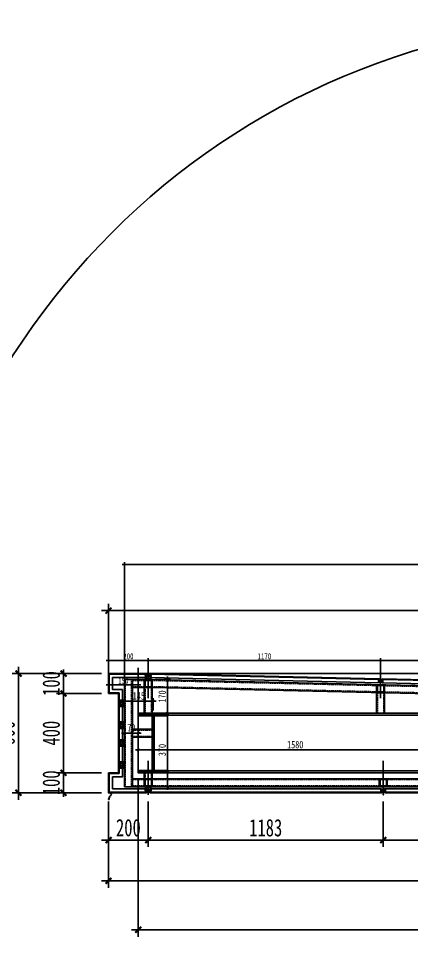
# Model space of a CAD drawing. Header units: millimetres. Extents: x 1519249 to 1604651, y -416196 to -347833.
# Drawn here: x 1573406 to 1575384, y -358724 to -354026 of the extents above; entities that cross this region are included whole.
import ezdxf

# ---------------------------------------------------------------- set-up
doc = ezdxf.new("R2010")
doc.units = ezdxf.units.MM
doc.header["$LTSCALE"] = 1000
doc.header["$MEASUREMENT"] = 0
for name, pattern in [('$0$DASH', [0.35, 0.25, -0.1]), ('CENTER', [2, 1.25, -0.25, 0.25, -0.25]), ('CENTERX2', [4, 2.5, -0.5, 0.5, -0.5]), ('DOTE', [2.42, 2, -0.2, 0.02, -0.2]), ('HIDDEN2', [0.1875, 0.125, -0.0625])]:
    doc.linetypes.add(name, pattern=pattern)
doc.layers.get('Defpoints').update_dxf_attribs({"color": 190})
for name, color, linetype in [('0-hatch', 8, 'Continuous'), ('0-铝合金投影', 112, 'Continuous'), ('4', 3, 'Continuous'), ('DIM_IDEN', 3, 'Continuous'), ('F-CASTFIX', 1, 'Continuous'), ('PJ', 4, 'Continuous'), ('S-STEEL', 111, 'Continuous'), ('XC', 3, 'Continuous'), ('zx', 1, 'DOTE'), ('穿孔铝板', 161, 'Continuous')]:
    doc.layers.add(name, color=color, linetype=linetype)
doc.styles.add('黑体', font='simhei.ttf', dxfattribs={"width": 0.7})
doc.dimstyles.new('副本 (3) BZ-35', dxfattribs={"dimscale": 35, "dimtxt": 2.5, "dimasz": 0.6, "dimexe": 1, "dimexo": 1, "dimgap": 0.5, "dimtad": 1, "dimdec": 0, "dimdsep": 46, "dimtxsty": '黑体', "dimblk": 'ARCHTICK', "dimcen": 3, "dimdle": 1, "dimclrd": 1, "dimclre": 1, "dimclrt": 2, "dimadec": 1, "dimazin": 0, "dimtfac": 1, "dimtdec": 0, "dimtix": 1, "dimtmove": 2, "dimatfit": 3, "dimldrblk": 'DOTSMALL', "dimfxl": 0, "dimtolj": 1, "dimtzin": 0, "dimarcsym": 0})
doc.dimstyles.new('副本 BZ-10', dxfattribs={"dimscale": 15, "dimtxt": 2.5, "dimasz": 0.6, "dimexe": 1, "dimexo": 1, "dimgap": 0.5, "dimtad": 1, "dimdec": 0, "dimdsep": 46, "dimtxsty": '黑体', "dimblk": 'ARCHTICK', "dimcen": 3, "dimdle": 1, "dimclrd": 1, "dimclre": 1, "dimclrt": 2, "dimadec": 1, "dimazin": 0, "dimtfac": 1, "dimtdec": 0, "dimtix": 1, "dimtmove": 2, "dimatfit": 3, "dimldrblk": 'DOTSMALL', "dimfxl": 0, "dimtolj": 1, "dimtzin": 0, "dimarcsym": 0})
doc.dimstyles.new('副本 BZ-6', dxfattribs={"dimscale": 12, "dimtxt": 2.5, "dimasz": 0.5, "dimexe": 1, "dimexo": 1, "dimgap": 0.5, "dimtad": 1, "dimdec": 0, "dimdsep": 46, "dimtxsty": '黑体', "dimblk": 'ARCHTICK', "dimcen": 3, "dimdle": 1, "dimclrd": 1, "dimclre": 1, "dimclrt": 2, "dimadec": 1, "dimazin": 0, "dimtfac": 1, "dimtdec": 0, "dimtix": 1, "dimtmove": 2, "dimatfit": 3, "dimldrblk": 'DOTSMALL', "dimfxl": 0, "dimtolj": 1, "dimtzin": 0, "dimarcsym": 0})

# ---------------------------------------------------------------- blocks, each defined once
blk = doc.blocks.new('_ArchTick')
at = {"color": 0, "linetype": 'ByBlock', "const_width": 0.5}
blk.add_lwpolyline([(-0.71, -0.71), (0.71, 0.71)], dxfattribs=at)
blk = doc.blocks.new('*D140')
at = {"color": 1, "lineweight": -2, "transparency": 16777216}
for p, q in [((1573993.9, -357709.4), (1575603.9, -357709.4)), ((1574008.9, -357810), (1574008.9, -357694.4)), ((1575588.9, -357810), (1575588.9, -357694.4))]:
    blk.add_line(p, q, dxfattribs=at)
at = {"layer": 'Defpoints', "color": 0, "transparency": 16777216}
for p in [(1575588.9, -357709.4), (1574008.9, -357825), (1575588.9, -357825)]:
    blk.add_point(p, dxfattribs=at)
at = {"color": 1, "lineweight": -2, "transparency": 16777216, "xscale": 9, "yscale": 9, "zscale": 9, "rotation": 180}
blk.add_blockref('_ArchTick', (1574008.9, -357709.4), dxfattribs=at)
at = {"color": 1, "lineweight": -2, "transparency": 16777216, "xscale": 9, "yscale": 9, "zscale": 9}
blk.add_blockref('_ArchTick', (1575588.9, -357709.4), dxfattribs=at)
at = {"color": 2, "transparency": 16777216, "insert": (1574798.9, -357683), "char_height": 37.5, "attachment_point": 5, "style": '黑体'}
blk.add_mtext('\\A1;1580', dxfattribs=at)
blk = doc.blocks.new('_DotSmall')
at = {"color": 0, "linetype": 'ByBlock', "const_width": 0.5}
blk.add_lwpolyline([(-0.0625, 0, 1), (0.0625, 0, 1)], format="xyb", close=True, dxfattribs=at)
blk = doc.blocks.new('*D144')
at = {"color": 1, "lineweight": -2, "transparency": 16777216}
for p, q in [((1573858.9, -357341.5), (1573858.9, -356972.8)), ((1577988.9, -357341.5), (1577988.9, -356972.8)), ((1578023.9, -357007.8), (1573823.9, -357007.8))]:
    blk.add_line(p, q, dxfattribs=at)
at = {"layer": 'Defpoints', "color": 0, "transparency": 16777216}
for p in [(1573858.9, -357007.8), (1573858.9, -357376.5), (1577988.9, -357376.5)]:
    blk.add_point(p, dxfattribs=at)
at = {"color": 1, "lineweight": -2, "transparency": 16777216, "xscale": 21, "yscale": 21, "zscale": 21, "rotation": 180}
blk.add_blockref('_ArchTick', (1573858.9, -357007.8), dxfattribs=at)
at = {"color": 1, "lineweight": -2, "transparency": 16777216, "xscale": 21, "yscale": 21, "zscale": 21}
blk.add_blockref('_ArchTick', (1577988.9, -357007.8), dxfattribs=at)
at = {"color": 2, "transparency": 16777216, "insert": (1575923.9, -356946.1), "char_height": 87.5, "attachment_point": 5, "style": '黑体'}
blk.add_mtext('\\A1;4130', dxfattribs=at)
blk = doc.blocks.new('grgrgrthgthtj')
h = blk.add_hatch()
h.set_pattern_fill('ANSI31', color=2, scale=15)
h.paths.add_polyline_path([(1481953.8, -312443.6), (1481985.8, -312443.6), (1481985.8, -312411.6), (1481953.8, -312411.6)], flags=16)
h.paths.add_polyline_path([(1481949.8, -312447.6), (1481989.8, -312447.6), (1481989.8, -312407.6), (1481949.8, -312407.6)])
at = {"color": 2}
for points in [[(1481949.8, -312447.6), (1481989.8, -312447.6), (1481989.8, -312407.6), (1481949.8, -312407.6)], [(1481953.8, -312443.6), (1481985.8, -312443.6), (1481985.8, -312411.6), (1481953.8, -312411.6)]]:
    blk.add_lwpolyline(points, close=True, dxfattribs=at)
blk = doc.blocks.new('*D145')
at = {"color": 1, "lineweight": -2, "transparency": 16777216}
for p, q in [((1573823.9, -357825), (1573597.2, -357825)), ((1573632.2, -357825), (1573632.2, -357804)), ((1573632.2, -357925), (1573632.2, -357825)), ((1573823.9, -357925), (1573597.2, -357925)), ((1573632.2, -357925), (1573632.2, -357946))]:
    blk.add_line(p, q, dxfattribs=at)
at = {"layer": 'Defpoints', "color": 0, "transparency": 16777216}
for p in [(1573632.2, -357825), (1573858.9, -357825), (1573858.9, -357925)]:
    blk.add_point(p, dxfattribs=at)
at = {"color": 1, "lineweight": -2, "transparency": 16777216, "xscale": 21, "yscale": 21, "zscale": 21}
for p, rotation in [((1573632.2, -357825), 270), ((1573632.2, -357925), 90)]:
    blk.add_blockref('_ArchTick', p, dxfattribs=dict(at, rotation=rotation))
at = {"color": 2, "transparency": 16777216, "insert": (1573570.5, -357875), "char_height": 87.5, "attachment_point": 5, "rotation": 90, "style": '黑体'}
blk.add_mtext('\\A1;100', dxfattribs=at)
blk = doc.blocks.new('*D146')
at = {"color": 1, "lineweight": -2, "transparency": 16777216}
for p, q in [((1573632.2, -357860), (1573632.2, -357390)), ((1573823.9, -357425), (1573597.2, -357425)), ((1573823.9, -357825), (1573597.2, -357825))]:
    blk.add_line(p, q, dxfattribs=at)
at = {"layer": 'Defpoints', "color": 0, "transparency": 16777216}
for p in [(1573632.2, -357425), (1573858.9, -357425), (1573858.9, -357825)]:
    blk.add_point(p, dxfattribs=at)
at = {"color": 1, "lineweight": -2, "transparency": 16777216, "xscale": 21, "yscale": 21, "zscale": 21}
for p, rotation in [((1573632.2, -357425), 90), ((1573632.2, -357825), 270)]:
    blk.add_blockref('_ArchTick', p, dxfattribs=dict(at, rotation=rotation))
at = {"color": 2, "transparency": 16777216, "insert": (1573570.5, -357625), "char_height": 87.5, "attachment_point": 5, "rotation": 90, "style": '黑体'}
blk.add_mtext('\\A1;400', dxfattribs=at)
blk = doc.blocks.new('*D147')
at = {"color": 1, "lineweight": -2, "transparency": 16777216}
for p, q in [((1573632.2, -357325), (1573632.2, -357304)), ((1573823.9, -357325), (1573597.2, -357325)), ((1573632.2, -357425), (1573632.2, -357325)), ((1573823.9, -357425), (1573597.2, -357425)), ((1573632.2, -357425), (1573632.2, -357446))]:
    blk.add_line(p, q, dxfattribs=at)
at = {"layer": 'Defpoints', "color": 0, "transparency": 16777216}
for p in [(1573632.2, -357325), (1573858.9, -357325), (1573858.9, -357425)]:
    blk.add_point(p, dxfattribs=at)
at = {"color": 1, "lineweight": -2, "transparency": 16777216, "xscale": 21, "yscale": 21, "zscale": 21}
for p, rotation in [((1573632.2, -357325), 270), ((1573632.2, -357425), 90)]:
    blk.add_blockref('_ArchTick', p, dxfattribs=dict(at, rotation=rotation))
at = {"color": 2, "transparency": 16777216, "insert": (1573570.5, -357375), "char_height": 87.5, "attachment_point": 5, "rotation": 90, "style": '黑体'}
blk.add_mtext('\\A1;100', dxfattribs=at)
blk = doc.blocks.new('*D148')
at = {"color": 1, "lineweight": -2, "transparency": 16777216}
for p, q in [((1573846.9, -357259), (1574071, -357259)), ((1573858.9, -357313), (1573858.9, -357247)), ((1574059, -357313), (1574059, -357247))]:
    blk.add_line(p, q, dxfattribs=at)
at = {"layer": 'Defpoints', "color": 0, "transparency": 16777216}
for p in [(1574059, -357259), (1573858.9, -357325), (1574059, -357325)]:
    blk.add_point(p, dxfattribs=at)
at = {"color": 1, "lineweight": -2, "transparency": 16777216, "xscale": 6, "yscale": 6, "zscale": 6, "rotation": 180}
blk.add_blockref('_ArchTick', (1573858.9, -357259), dxfattribs=at)
at = {"color": 1, "lineweight": -2, "transparency": 16777216, "xscale": 6, "yscale": 6, "zscale": 6}
blk.add_blockref('_ArchTick', (1574059, -357259), dxfattribs=at)
at = {"color": 2, "transparency": 16777216, "insert": (1573958.9, -357237.8), "char_height": 30, "attachment_point": 5, "style": '黑体'}
blk.add_mtext('\\A1;200', dxfattribs=at)
blk = doc.blocks.new('*D151')
at = {"color": 1, "lineweight": -2, "transparency": 16777216}
for p, q in [((1573405.5, -357960), (1573405.5, -357290)), ((1573823.9, -357325), (1573370.5, -357325)), ((1573823.9, -357925), (1573370.5, -357925))]:
    blk.add_line(p, q, dxfattribs=at)
at = {"layer": 'Defpoints', "color": 0, "transparency": 16777216}
for p in [(1573405.5, -357325), (1573858.9, -357325), (1573858.9, -357925)]:
    blk.add_point(p, dxfattribs=at)
at = {"color": 1, "lineweight": -2, "transparency": 16777216, "xscale": 21, "yscale": 21, "zscale": 21}
for p, rotation in [((1573405.5, -357325), 90), ((1573405.5, -357925), 270)]:
    blk.add_blockref('_ArchTick', p, dxfattribs=dict(at, rotation=rotation))
at = {"color": 2, "transparency": 16777216, "insert": (1573343.7, -357625), "char_height": 87.5, "attachment_point": 5, "rotation": 90, "style": '黑体'}
blk.add_mtext('\\A1;600', dxfattribs=at)
blk = doc.blocks.new('*D152')
at = {"color": 1, "lineweight": -2, "transparency": 16777216}
for p, q in [((1573858.9, -357969.9), (1573858.9, -358198.2)), ((1574058.9, -357969.9), (1574058.9, -358198.2)), ((1574093.9, -358163.2), (1573823.9, -358163.2))]:
    blk.add_line(p, q, dxfattribs=at)
at = {"layer": 'Defpoints', "color": 0, "transparency": 16777216}
for p in [(1573858.9, -357934.9), (1574058.9, -357934.9), (1573858.9, -358163.2)]:
    blk.add_point(p, dxfattribs=at)
at = {"color": 1, "lineweight": -2, "transparency": 16777216, "xscale": 21, "yscale": 21, "zscale": 21, "rotation": 180}
blk.add_blockref('_ArchTick', (1573858.9, -358163.2), dxfattribs=at)
at = {"color": 1, "lineweight": -2, "transparency": 16777216, "xscale": 21, "yscale": 21, "zscale": 21}
blk.add_blockref('_ArchTick', (1574058.9, -358163.2), dxfattribs=at)
at = {"color": 2, "transparency": 16777216, "insert": (1573958.9, -358101.4), "char_height": 87.5, "attachment_point": 5, "style": '黑体'}
blk.add_mtext('\\A1;200', dxfattribs=at)
blk = doc.blocks.new('*D153')
at = {"color": 1, "lineweight": -2, "transparency": 16777216}
for p, q in [((1573858.9, -357969.9), (1573858.9, -358403.6)), ((1578798.9, -357969.9), (1578798.9, -358403.6)), ((1573823.9, -358368.6), (1578833.9, -358368.6))]:
    blk.add_line(p, q, dxfattribs=at)
at = {"layer": 'Defpoints', "color": 0, "transparency": 16777216}
for p in [(1573858.9, -357934.9), (1578798.9, -357934.9), (1578798.9, -358368.6)]:
    blk.add_point(p, dxfattribs=at)
at = {"color": 1, "lineweight": -2, "transparency": 16777216, "xscale": 21, "yscale": 21, "zscale": 21, "rotation": 180}
blk.add_blockref('_ArchTick', (1573858.9, -358368.6), dxfattribs=at)
at = {"color": 1, "lineweight": -2, "transparency": 16777216, "xscale": 21, "yscale": 21, "zscale": 21}
blk.add_blockref('_ArchTick', (1578798.9, -358368.6), dxfattribs=at)
at = {"color": 2, "transparency": 16777216, "insert": (1576328.9, -358306.9), "char_height": 87.5, "attachment_point": 5, "style": '黑体'}
blk.add_mtext('\\A1;4940', dxfattribs=at)
blk = doc.blocks.new('*D154')
at = {"color": 1, "lineweight": -2, "transparency": 16777216}
for p, q in [((1574008.9, -357860), (1574008.9, -358650.3)), ((1578798.9, -357860), (1578798.9, -358650.3)), ((1573973.9, -358615.3), (1578833.9, -358615.3))]:
    blk.add_line(p, q, dxfattribs=at)
at = {"layer": 'Defpoints', "color": 0, "transparency": 16777216}
for p in [(1574008.9, -357825), (1578798.9, -357825), (1578798.9, -358615.3)]:
    blk.add_point(p, dxfattribs=at)
at = {"color": 1, "lineweight": -2, "transparency": 16777216, "xscale": 21, "yscale": 21, "zscale": 21, "rotation": 180}
blk.add_blockref('_ArchTick', (1574008.9, -358615.3), dxfattribs=at)
at = {"color": 1, "lineweight": -2, "transparency": 16777216, "xscale": 21, "yscale": 21, "zscale": 21}
blk.add_blockref('_ArchTick', (1578798.9, -358615.3), dxfattribs=at)
at = {"color": 2, "transparency": 16777216, "insert": (1576403.9, -358553.6), "char_height": 87.5, "attachment_point": 5, "style": '黑体'}
blk.add_mtext('\\A1;4790', dxfattribs=at)
blk = doc.blocks.new('*D155')
at = {"color": 1, "lineweight": -2, "transparency": 16777216}
for p, q in [((1573858.9, -357337), (1573858.9, -357394.1)), ((1574008.9, -357337), (1574008.9, -357394.1)), ((1574020.9, -357382.1), (1573846.9, -357382.1))]:
    blk.add_line(p, q, dxfattribs=at)
at = {"layer": 'Defpoints', "color": 0, "transparency": 16777216}
for p in [(1573858.9, -357325), (1574008.9, -357325), (1573858.9, -357382.1)]:
    blk.add_point(p, dxfattribs=at)
at = {"color": 1, "lineweight": -2, "transparency": 16777216, "xscale": 6, "yscale": 6, "zscale": 6, "rotation": 180}
blk.add_blockref('_ArchTick', (1573858.9, -357382.1), dxfattribs=at)
at = {"color": 1, "lineweight": -2, "transparency": 16777216, "xscale": 6, "yscale": 6, "zscale": 6}
blk.add_blockref('_ArchTick', (1574008.9, -357382.1), dxfattribs=at)
at = {"color": 2, "transparency": 16777216, "insert": (1573933.9, -357360.9), "char_height": 30, "attachment_point": 5, "style": '黑体'}
blk.add_mtext('\\A1;150', dxfattribs=at)
blk = doc.blocks.new('*D159')
at = {"color": 1, "lineweight": -2, "transparency": 16777216}
for p, q in [((1574093.9, -357355), (1574170.4, -357355)), ((1574155.4, -357340), (1574155.4, -357540)), ((1574093.9, -357525), (1574170.4, -357525))]:
    blk.add_line(p, q, dxfattribs=at)
at = {"layer": 'Defpoints', "color": 0, "transparency": 16777216}
for p in [(1574078.9, -357355), (1574078.9, -357525), (1574155.4, -357525)]:
    blk.add_point(p, dxfattribs=at)
at = {"color": 1, "lineweight": -2, "transparency": 16777216, "xscale": 9, "yscale": 9, "zscale": 9}
for p, rotation in [((1574155.4, -357355), 90), ((1574155.4, -357525), 270)]:
    blk.add_blockref('_ArchTick', p, dxfattribs=dict(at, rotation=rotation))
at = {"color": 2, "transparency": 16777216, "insert": (1574129, -357440), "char_height": 37.5, "attachment_point": 5, "rotation": 90, "style": '黑体'}
blk.add_mtext('\\A1;170', dxfattribs=at)
blk = doc.blocks.new('*D160')
at = {"color": 1, "lineweight": -2, "transparency": 16777216}
for p, q in [((1574093.9, -357525), (1574170.4, -357525)), ((1574155.4, -357510), (1574155.4, -357910)), ((1574093.9, -357895), (1574170.4, -357895))]:
    blk.add_line(p, q, dxfattribs=at)
at = {"layer": 'Defpoints', "color": 0, "transparency": 16777216}
for p in [(1574078.9, -357525), (1574078.9, -357895), (1574155.4, -357895)]:
    blk.add_point(p, dxfattribs=at)
at = {"color": 1, "lineweight": -2, "transparency": 16777216, "xscale": 9, "yscale": 9, "zscale": 9}
for p, rotation in [((1574155.4, -357525), 90), ((1574155.4, -357895), 270)]:
    blk.add_blockref('_ArchTick', p, dxfattribs=dict(at, rotation=rotation))
at = {"color": 2, "transparency": 16777216, "insert": (1574129, -357710), "char_height": 37.5, "attachment_point": 5, "rotation": 90, "style": '黑体'}
blk.add_mtext('\\A1;370', dxfattribs=at)
blk = doc.blocks.new('*D161')
at = {"color": 1, "lineweight": -2, "transparency": 16777216}
for p, q in [((1573938.9, -357552), (1573938.9, -357640)), ((1574008.9, -357552), (1574008.9, -357640)), ((1574023.9, -357625), (1573923.9, -357625))]:
    blk.add_line(p, q, dxfattribs=at)
at = {"layer": 'Defpoints', "color": 0, "transparency": 16777216}
for p in [(1573938.9, -357537), (1574008.9, -357537), (1573938.9, -357625)]:
    blk.add_point(p, dxfattribs=at)
at = {"color": 1, "lineweight": -2, "transparency": 16777216, "xscale": 9, "yscale": 9, "zscale": 9, "rotation": 180}
blk.add_blockref('_ArchTick', (1573938.9, -357625), dxfattribs=at)
at = {"color": 1, "lineweight": -2, "transparency": 16777216, "xscale": 9, "yscale": 9, "zscale": 9}
blk.add_blockref('_ArchTick', (1574008.9, -357625), dxfattribs=at)
at = {"color": 2, "transparency": 16777216, "insert": (1573973.9, -357598.5), "char_height": 37.5, "attachment_point": 5, "style": '黑体'}
blk.add_mtext('\\A1;70', dxfattribs=at)
blk = doc.blocks.new('*D163')
at = {"color": 1, "lineweight": -2, "transparency": 16777216}
for p, q in [((1573938.9, -357510), (1573938.9, -357448.7)), ((1574083.9, -357510), (1574083.9, -357448.7)), ((1574098.9, -357463.7), (1573923.9, -357463.7))]:
    blk.add_line(p, q, dxfattribs=at)
at = {"layer": 'Defpoints', "color": 0, "transparency": 16777216}
for p in [(1573938.9, -357463.7), (1573938.9, -357525), (1574083.9, -357525)]:
    blk.add_point(p, dxfattribs=at)
at = {"color": 1, "lineweight": -2, "transparency": 16777216, "xscale": 9, "yscale": 9, "zscale": 9, "rotation": 180}
blk.add_blockref('_ArchTick', (1573938.9, -357463.7), dxfattribs=at)
at = {"color": 1, "lineweight": -2, "transparency": 16777216, "xscale": 9, "yscale": 9, "zscale": 9}
blk.add_blockref('_ArchTick', (1574083.9, -357463.7), dxfattribs=at)
at = {"color": 2, "transparency": 16777216, "insert": (1574011.4, -357437.4), "char_height": 37.5, "attachment_point": 5, "style": '黑体'}
blk.add_mtext('\\A1;145', dxfattribs=at)
blk = doc.blocks.new('*D164')
at = {"color": 1, "lineweight": -2, "transparency": 16777216}
for p, q in [((1574058.9, -357969.9), (1574058.9, -358198.2)), ((1575241.9, -357969.9), (1575241.9, -358198.2)), ((1574023.9, -358163.2), (1575276.9, -358163.2))]:
    blk.add_line(p, q, dxfattribs=at)
at = {"layer": 'Defpoints', "color": 0, "transparency": 16777216}
for p in [(1574058.9, -357934.9), (1575241.9, -357934.9), (1575241.9, -358163.2)]:
    blk.add_point(p, dxfattribs=at)
at = {"color": 1, "lineweight": -2, "transparency": 16777216, "xscale": 21, "yscale": 21, "zscale": 21, "rotation": 180}
blk.add_blockref('_ArchTick', (1574058.9, -358163.2), dxfattribs=at)
at = {"color": 1, "lineweight": -2, "transparency": 16777216, "xscale": 21, "yscale": 21, "zscale": 21}
blk.add_blockref('_ArchTick', (1575241.9, -358163.2), dxfattribs=at)
at = {"color": 2, "transparency": 16777216, "insert": (1574650.4, -358101.9), "char_height": 87.5, "attachment_point": 5, "style": '黑体'}
blk.add_mtext('\\A1;1183', dxfattribs=at)
blk = doc.blocks.new('*D165')
at = {"color": 1, "lineweight": -2, "transparency": 16777216}
for p, q in [((1575241.9, -357969.9), (1575241.9, -358198.2)), ((1576424.9, -357969.9), (1576424.9, -358198.2)), ((1575206.9, -358163.2), (1576459.9, -358163.2))]:
    blk.add_line(p, q, dxfattribs=at)
at = {"layer": 'Defpoints', "color": 0, "transparency": 16777216}
for p in [(1575241.9, -357934.9), (1576424.9, -357934.9), (1576424.9, -358163.2)]:
    blk.add_point(p, dxfattribs=at)
at = {"color": 1, "lineweight": -2, "transparency": 16777216, "xscale": 21, "yscale": 21, "zscale": 21, "rotation": 180}
blk.add_blockref('_ArchTick', (1575241.9, -358163.2), dxfattribs=at)
at = {"color": 1, "lineweight": -2, "transparency": 16777216, "xscale": 21, "yscale": 21, "zscale": 21}
blk.add_blockref('_ArchTick', (1576424.9, -358163.2), dxfattribs=at)
at = {"color": 2, "transparency": 16777216, "insert": (1575833.4, -358101.9), "char_height": 87.5, "attachment_point": 5, "style": '黑体'}
blk.add_mtext('\\A1;1183', dxfattribs=at)
blk = doc.blocks.new('*D168')
at = {"color": 1, "lineweight": -2, "transparency": 16777216}
for p, q in [((1574047, -357259), (1575241, -357259)), ((1574059, -357313), (1574059, -357247)), ((1575229, -357313), (1575229, -357247))]:
    blk.add_line(p, q, dxfattribs=at)
at = {"layer": 'Defpoints', "color": 0, "transparency": 16777216}
for p in [(1575229, -357259), (1574059, -357325), (1575229, -357325)]:
    blk.add_point(p, dxfattribs=at)
at = {"color": 1, "lineweight": -2, "transparency": 16777216, "xscale": 6, "yscale": 6, "zscale": 6, "rotation": 180}
blk.add_blockref('_ArchTick', (1574059, -357259), dxfattribs=at)
at = {"color": 1, "lineweight": -2, "transparency": 16777216, "xscale": 6, "yscale": 6, "zscale": 6}
blk.add_blockref('_ArchTick', (1575229, -357259), dxfattribs=at)
at = {"color": 2, "transparency": 16777216, "insert": (1574644, -357237.8), "char_height": 30, "attachment_point": 5, "style": '黑体'}
blk.add_mtext('\\A1;1170', dxfattribs=at)
blk = doc.blocks.new('*D169')
at = {"color": 1, "lineweight": -2, "transparency": 16777216}
for p, q in [((1575217, -357259), (1576411, -357259)), ((1575229, -357313), (1575229, -357247)), ((1576399, -357313), (1576399, -357247))]:
    blk.add_line(p, q, dxfattribs=at)
at = {"layer": 'Defpoints', "color": 0, "transparency": 16777216}
for p in [(1576399, -357259), (1575229, -357325), (1576399, -357325)]:
    blk.add_point(p, dxfattribs=at)
at = {"color": 1, "lineweight": -2, "transparency": 16777216, "xscale": 6, "yscale": 6, "zscale": 6, "rotation": 180}
blk.add_blockref('_ArchTick', (1575229, -357259), dxfattribs=at)
at = {"color": 1, "lineweight": -2, "transparency": 16777216, "xscale": 6, "yscale": 6, "zscale": 6}
blk.add_blockref('_ArchTick', (1576399, -357259), dxfattribs=at)
at = {"color": 2, "transparency": 16777216, "insert": (1575814, -357237.8), "char_height": 30, "attachment_point": 5, "style": '黑体'}
blk.add_mtext('\\A1;1170', dxfattribs=at)
blk = doc.blocks.new('gfrgrthgthyjyj')
at = {"color": 138, "linetype": 'Continuous'}
for p, q in [((4444220.2, 665049.9), (4444210.2, 665049.9)), ((4444210.2, 665049.4), (4444210.2, 665049.9)), ((4444212.8, 665049.9), (4444212.8, 665056.3)), ((4444215.2, 665058.1), (4444213.5, 665059)), ((4444216.5, 665047.8), (4444213.9, 665047.8)), ((4444215.2, 665058.1), (4444216.9, 665059)), ((4444217.6, 665049.9), (4444217.6, 665056.3)), ((4444220.2, 665049.4), (4444220.2, 665049.9))]:
    blk.add_line(p, q, dxfattribs=at)
at = {"color": 1, "linetype": 'CENTER', "ltscale": 2.357948}
blk.add_line((4444215.2, 665046.9), (4444215.2, 665059.6), dxfattribs=at)
at = {"color": 138, "linetype": 'Continuous'}
for centre, radius, start, end in [((4444215.2, 665055.9), 8.16, 232.44522, 260.55436), ((4444212.8, 665057.7), 1.44, 62.13766, 270.00283), ((4444215.2, 665055.9), 8.16, 279.45131, 307.56044), ((4444217.6, 665057.7), 1.44, 270.00283, 117.868)]:
    blk.add_arc(centre, radius, start, end, dxfattribs=at)
blk = doc.blocks.new('A$Ce385b8f0')
at = {"layer": 'PJ', "color": 8}
for centre, radius in [((8, 13.6), 3.2), ((8, 13.6), 1.52), ((24, 13.6), 3.2), ((24, 13.6), 1.52)]:
    blk.add_circle(centre, radius, dxfattribs=at)
at = {"layer": 'XC', "color": 8}
for p, q in [((0, 2.4), (32, 2.4)), ((8, 2.4), (8, 0)), ((24, 2.4), (24, 0))]:
    blk.add_line(p, q, dxfattribs=at)
blk.add_lwpolyline([(0, 0), (32, 0), (32, 20), (0, 20)], close=True, dxfattribs=at)
at = {"layer": 'zx', "color": 8, "linetype": 'CENTERX2', "ltscale": 0.05}
for p, q in [((13.6, 13.6), (2.4, 13.6)), ((8, 19.2), (8, 8)), ((18.4, 13.6), (29.6, 13.6)), ((24, 19.2), (24, 8))]:
    blk.add_line(p, q, dxfattribs=at)
blk = doc.blocks.new('grtgthyjyj')
at = {"layer": 'PJ'}
for radius in [4, 1.9]:
    blk.add_circle((4476642.9, 621901.9), radius, dxfattribs=at)
at = {"layer": 'zx', "linetype": 'CENTERX2', "ltscale": 0.05}
for p, q in [((4476635.9, 621901.9), (4476649.9, 621901.9)), ((4476642.9, 621908.9), (4476642.9, 621894.9))]:
    blk.add_line(p, q, dxfattribs=at)
blk = doc.blocks.new('grgthtyhjyjyuk')
at = {"layer": 'XC', "color": 165}
for p, q in [((4476656.9, 621931.9), (4476656.9, 621891.9)), ((4476656.9, 621921.9), (4476659.9, 621921.9)), ((4476656.9, 621901.9), (4476659.9, 621901.9))]:
    blk.add_line(p, q, dxfattribs=at)
blk.add_lwpolyline([(4476659.9, 621931.9), (4476659.9, 621891.9), (4476634.9, 621891.9), (4476634.9, 621931.9)], close=True, dxfattribs=at)
at = {"layer": 'DIM_IDEN', "color": 8, "xscale": -1, "rotation": 180}
blk.add_blockref('grtgthyjyj', (0, 1243823.8), dxfattribs=at)
at = {"layer": 'DIM_IDEN', "color": 8}
blk.add_blockref('grtgthyjyj', (0, 0), dxfattribs=at)
blk = doc.blocks.new('A$C06B245D9')
at = {"layer": '0-hatch', "elevation": 0}
for points in [[(2.8, -8, -1.371442), (-1.3, -6.8, 0.239017), (-2.3, -1.2, -0.322335), (2.8, -8.1)], [(7.6, -20.6, -1.371442), (3.5, -19.4, 0.239017), (2.5, -13.8, -0.322335), (7.6, -20.7)]]:
    blk.add_lwpolyline(points, format="xyb", dxfattribs=at)
blk = doc.blocks.new('87654tghuyt')
at = {"layer": '0-hatch', "linetype": 'HIDDEN2', "ltscale": 4}
for p, q in [((1576251.5, -371460.9, -2.2), (1576241.5, -371460.9, -2.2)), ((1576251.5, -371461.8), (1576241.5, -371461.8)), ((1576251.5, -371462.5), (1576241.5, -371462.5)), ((1576251.5, -371463.2), (1576241.5, -371463.2))]:
    blk.add_line(p, q, dxfattribs=at)
blk.add_lwpolyline([(1576241.5, -371460.9), (1576251.5, -371460.9), (1576251.5, -371463.9), (1576241.5, -371463.9)], close=True, dxfattribs=at)
at = {"layer": '4'}
blk.add_lwpolyline([(1576241, -371463.9), (1576234, -371466.9, -0.414214), (1576231, -371463.9), (1576231, -371454.9)], format="xyb", dxfattribs=at)
at = {"layer": '4', "elevation": -2.2}
blk.add_lwpolyline([(1576234, -371454.9), (1576234, -371463.9), (1576241.5, -371460.9)], dxfattribs=at)
at = {"layer": 'F-CASTFIX', "color": 3}
for points in [[(1576423, -370883.9), (1576423, -370863.9), (1576231, -370863.9), (1576231, -370963.9), (1576281, -370963.9), (1576281, -371363.9), (1576231, -371363.9), (1576231, -371462.1)], [(1576234, -371460.9), (1576234, -371366.9), (1576284, -371366.9), (1576284, -370960.9), (1576234, -370960.9), (1576234, -370866.9), (1576420, -370866.9), (1576420, -370883.9)], [(1576423, -370883.9), (1576251, -370883.9), (1576251, -370943.9), (1576301, -370943.9), (1576301, -371383.9), (1576251, -371383.9), (1576251, -371443.9), (1576423, -371443.9)], [(1576241, -371463.9), (1576423, -371463.9), (1576423, -371443.9)], [(1576420, -371443.9), (1576420, -371460.9), (1576241.5, -371460.9)]]:
    blk.add_lwpolyline(points, dxfattribs=at)
at = {"layer": '穿孔铝板', "lineweight": 25}
for points in [[(1576418, -370869.9), (1576418, -370891.9), (1576438, -370891.9), (1576438, -370889.9), (1576420, -370889.9), (1576420, -370869.9)], [(1576418, -371457.9), (1576418, -371435.9), (1576438, -371435.9), (1576438, -371437.9), (1576420, -371437.9), (1576420, -371457.9)]]:
    blk.add_lwpolyline(points, close=True, dxfattribs=at)
at = {"color": 3, "rotation": 90.00000000000001}
for p in [(1576309, -371029.6), (1576309, -371229.6)]:
    blk.add_blockref('A$Ce385b8f0', p, dxfattribs=at)
at = {"layer": '0-铝合金投影', "xscale": -0.6666666666666666, "yscale": 0.6666666666666666, "zscale": 0.6666666666666666}
for p in [(1576235.9, -371482.8, -2.2), (1576244.4, -371465.5)]:
    blk.add_blockref('A$C06B245D9', p, dxfattribs=at)
at = {"layer": 'DIM_IDEN', "color": 8, "yscale": 0.7812485824527613, "zscale": 0.7812485824527613}
for p, xscale, rotation in [((2095992.3, 3101160.5), -0.7812485824527613, 90), ((2095992.3, -3843488.4), 0.7812485824527613, 90.00000000000001)]:
    blk.add_blockref('gfrgrthgthyjyj', p, dxfattribs=dict(at, xscale=xscale, rotation=rotation))
at = {"layer": 'DIM_IDEN', "color": 8, "xscale": 0.7999999999999999, "yscale": 0.7999999999999999, "zscale": 0.7999999999999999}
for p in [(-2005018.9, -868653.1), (-2005018.9, -868853.1)]:
    blk.add_blockref('grgthtyhjyjyuk', p, dxfattribs=at)
blk = doc.blocks.new('*D604')
at = {"color": 1, "lineweight": -2, "transparency": 16777216}
for p, q in [((1578060.9, -356775.9), (1573926.9, -356775.9)), ((1573938.9, -357433), (1573938.9, -356763.9)), ((1578048.9, -357433), (1578048.9, -356763.9))]:
    blk.add_line(p, q, dxfattribs=at)
at = {"layer": 'Defpoints', "color": 0, "transparency": 16777216}
for p in [(1573938.9, -356775.9), (1573938.9, -357445), (1578048.9, -357445)]:
    blk.add_point(p, dxfattribs=at)
at = {"color": 1, "lineweight": -2, "transparency": 16777216, "xscale": 6, "yscale": 6, "zscale": 6, "rotation": 180}
blk.add_blockref('_ArchTick', (1573938.9, -356775.9), dxfattribs=at)
at = {"color": 1, "lineweight": -2, "transparency": 16777216, "xscale": 6, "yscale": 6, "zscale": 6}
blk.add_blockref('_ArchTick', (1578048.9, -356775.9), dxfattribs=at)
at = {"color": 2, "transparency": 16777216, "insert": (1575993.9, -356754.7), "char_height": 30, "attachment_point": 5, "style": '黑体'}
blk.add_mtext('\\A1;4110', dxfattribs=at)

msp = doc.modelspace()

# ---------------------------------------------------------------- hatches: boundary and pattern name
at = {"layer": 'S-STEEL'}
h = msp.add_hatch(dxfattribs=at)
h.set_pattern_fill('ANSI31', color=256, scale=10, style=0)
h.set_pattern_definition([(45, (183638.8672, -87265.1281), (-0.8838834765, 0.8838834765), [])])
h.paths.add_polyline_path([(1574008.9, -357525), (1574008.9, -357537), (1574078.9, -357537), (1574078.9, -357813), (1574008.9, -357813), (1574008.9, -357825), (1574158.9, -357825), (1574158.9, -357813), (1574088.9, -357813), (1574088.9, -357537), (1574158.9, -357537), (1574158.9, -357525)])

# ---------------------------------------------------------------- linework, layer by layer
msp.add_line((1574008.9, -357525), (1574008.9, -357295.7))
for points in [[(1574059, -357449.2), (1574059, -357277.2)], [(1575229, -357449.2), (1575229, -357277.2)], [(1577588.9, -357404.6), (1577588.9, -357325), (1574050.9, -357325)], [(1574058.9, -357934.9), (1574058.9, -357763.6)], [(1575241.9, -357934.9), (1575241.9, -357763.6)]]:
    msp.add_lwpolyline(points)
at = {"color": 2}
for points in [[(1573938.9, -357895), (1573978.9, -357895), (1573978.9, -357355), (1573938.9, -357355)], [(1574038.9, -357355), (1574038.9, -357395), (1573978.9, -357395), (1573978.9, -357355)], [(1574078.9, -357525), (1574038.9, -357525), (1574038.9, -357395), (1574078.9, -357395)], [(1575249, -357525), (1575209, -357525), (1575209, -357421.2), (1575249, -357421.2)], [(1574078.9, -357605), (1574078.9, -357645), (1573978.9, -357645), (1573978.9, -357605)], [(1574078.9, -357855), (1574038.9, -357855), (1574038.9, -357825), (1574078.9, -357825)], [(1574038.9, -357855), (1574038.9, -357895), (1573978.9, -357895), (1573978.9, -357855)], [(1574078.9, -357855), (1574078.9, -357895), (1578798.9, -357895), (1578798.9, -357855)]]:
    msp.add_lwpolyline(points, close=True, dxfattribs=at)
at = {"color": 6, "linetype": '$0$DASH', "ltscale": 0.03}
for points in [[(1573942.9, -357355), (1573942.9, -357895)], [(1573974.9, -357895), (1573974.9, -357355)], [(1573978.9, -357359), (1574038.9, -357359)], [(1577535.2, -357437.4), (1574078.8, -357359)], [(1574038.9, -357391), (1573978.9, -357391)], [(1574042.9, -357525), (1574042.9, -357395)], [(1574074.9, -357395), (1574074.9, -357525)], [(1577535.2, -357469.4), (1574079, -357391)], [(1575213, -357525), (1575213, -357421.2)], [(1575245, -357421.2), (1575245, -357525)], [(1573978.9, -357609), (1574078.9, -357609)], [(1574078.9, -357641), (1573978.9, -357641)], [(1574042.9, -357855), (1574042.9, -357825)], [(1574074.9, -357825), (1574074.9, -357855)], [(1573978.9, -357859), (1574038.9, -357859)], [(1578798.9, -357859), (1574078.9, -357859)], [(1574038.9, -357891), (1573978.9, -357891)], [(1574078.9, -357891), (1578798.9, -357891)]]:
    msp.add_lwpolyline(points, dxfattribs=at)
at = {"color": 2}
for points in [[(1577535.2, -357433.4), (1574078.9, -357355)], [(1577535.2, -357473.4), (1574078.9, -357395)]]:
    msp.add_lwpolyline(points, dxfattribs=at)
at = {"color": 6}
msp.add_lwpolyline([(1575221, -357351.2), (1575220.5, -357371.2)], dxfattribs=at)
msp.add_circle((1576479.6, -357709.4), 3683.8)
msp.add_point((1575241.9, -357934.9))
at = {"layer": 'F-CASTFIX', "color": 3}
for points in [[(1575221, -357371.2), (1575221, -357351.2), (1574066.9, -357325.2), (1574066.9, -357345.2)], [(1575221, -357371.2), (1574066.9, -357345.2)], [(1574069.9, -357345.2), (1574069.9, -357328.2), (1575218, -357354.1), (1575218, -357371.1)], [(1576391, -357397.6), (1576391, -357377.6), (1575237, -357351.6), (1575237, -357371.6)], [(1575240, -357371.6), (1575240, -357354.6), (1576388, -357380.5), (1576388, -357397.5)], [(1576391, -357397.6), (1575237, -357371.6)], [(1574066.9, -357905), (1574066.9, -357925), (1575233.9, -357925), (1575233.9, -357905)], [(1575233.9, -357905), (1574066.9, -357905)], [(1575230.9, -357905), (1575230.9, -357922), (1574069.9, -357922), (1574069.9, -357905)], [(1576413.9, -357905), (1576413.9, -357922), (1575252.9, -357922), (1575252.9, -357905)]]:
    msp.add_lwpolyline(points, dxfattribs=at)
msp.add_lwpolyline([(1576416.9, -357905), (1575249.9, -357905), (1575249.9, -357925), (1576416.9, -357925)], close=True, dxfattribs=at)
at = {"layer": 'S-STEEL'}
for p, q in [((1574008.9, -357825), (1574008.9, -357525)), ((1574008.9, -357525), (1578798.9, -357525)), ((1574013.7, -357533.8), (1578803.7, -357533.8)), ((1578798.9, -357815), (1574008.9, -357815)), ((1578798.9, -357825), (1574008.9, -357825))]:
    msp.add_line(p, q, dxfattribs=at)
msp.add_lwpolyline([(1574008.9, -357525), (1574008.9, -357537), (1574078.9, -357537), (1574078.9, -357813), (1574008.9, -357813), (1574008.9, -357825), (1574158.9, -357825), (1574158.9, -357813), (1574088.9, -357813), (1574088.9, -357537), (1574158.9, -357537), (1574158.9, -357525), (1574008.9, -357525)], dxfattribs=at)
at = {"layer": '穿孔铝板', "lineweight": 25}
for points in [[(1574071.9, -357331), (1574071.9, -357353), (1574051.9, -357353), (1574051.9, -357351), (1574069.9, -357351), (1574069.9, -357331)], [(1574071.9, -357919), (1574071.9, -357897), (1574051.9, -357897), (1574051.9, -357899), (1574069.9, -357899), (1574069.9, -357919)]]:
    msp.add_lwpolyline(points, close=True, dxfattribs=at)

# ---------------------------------------------------------------- block references
for name, p in [('87654tghuyt', (-2372.1, 13538.9)), ('grgrgrthgthtj', (92089.1, -44947.4)), ('grgrgrthgthtj', (93259.1, -44973.7)), ('grgrgrthgthtj', (92089.1, -45447.4)), ('grgrgrthgthtj', (93272.1, -45447.4))]:
    msp.add_blockref(name, p)
at = {"layer": 'DIM_IDEN', "color": 8, "yscale": 0.7812485824527613, "zscale": 0.7812485824527613, "rotation": 270}
for p, xscale in [((1054497.6, 3114699.5), 0.7812485824527613), ((1054497.6, -3829949.4), -0.7812485824527613)]:
    msp.add_blockref('gfrgrthgthyjyj', p, dxfattribs=dict(at, xscale=xscale))

# ---------------------------------------------------------------- dimensions: what is measured, and where the dimension line sits
at = {"color": 6}
dim = msp.add_aligned_dim(p1=(1578048.9, -357445), p2=(1573938.9, -357445), distance=-669.1, dimstyle='副本 BZ-6', dxfattribs=at)
dim.commit()
dim.dimension.update_dxf_attribs({"geometry": '*D604', "text_midpoint": (1575993.9, -356754.7)})
for p1, p2, distance, dimstyle, picture, middle in [((1577988.9, -357376.5), (1573858.9, -357376.5), -368.7, '副本 (3) BZ-35', '*D144', (1575923.9, -356946.1)), ((1573858.9, -357325), (1574059, -357325), 66, '副本 BZ-6', '*D148', (1573958.9, -357237.8)), ((1574059, -357325), (1575229, -357325), 66, '副本 BZ-6', '*D168', (1574644, -357237.8)), ((1575229, -357325), (1576399, -357325), 66, '副本 BZ-6', '*D169', (1575814, -357237.8)), ((1573858.9, -357925), (1573858.9, -357325), 453.4, '副本 (3) BZ-35', '*D151', (1573343.7, -357625)), ((1573858.9, -357425), (1573858.9, -357325), 226.7, '副本 (3) BZ-35', '*D147', (1573570.5, -357375)), ((1574008.9, -357325), (1573858.9, -357325), 57.1, '副本 BZ-6', '*D155', (1573933.9, -357360.9)), ((1574078.9, -357355), (1574078.9, -357525), 76.5, '副本 BZ-10', '*D159', (1574129, -357440)), ((1573858.9, -357825), (1573858.9, -357425), 226.7, '副本 (3) BZ-35', '*D146', (1573570.5, -357625)), ((1574083.9, -357525), (1573938.9, -357525), -61.3, '副本 BZ-10', '*D163', (1574011.4, -357437.4)), ((1574008.9, -357537), (1573938.9, -357537), 88, '副本 BZ-10', '*D161', (1573973.9, -357598.5)), ((1574078.9, -357525), (1574078.9, -357895), 76.5, '副本 BZ-10', '*D160', (1574129, -357710)), ((1574008.9, -357825), (1575588.9, -357825), 115.5, '副本 BZ-10', '*D140', (1574798.9, -357683)), ((1573858.9, -357925), (1573858.9, -357825), 226.7, '副本 (3) BZ-35', '*D145', (1573570.5, -357875)), ((1574008.9, -357825), (1578798.9, -357825), -790.4, '副本 (3) BZ-35', '*D154', (1576403.9, -358553.6)), ((1574058.9, -357934.9), (1573858.9, -357934.9), 228.3, '副本 (3) BZ-35', '*D152', (1573958.9, -358101.4)), ((1573858.9, -357934.9), (1578798.9, -357934.9), -433.7, '副本 (3) BZ-35', '*D153', (1576328.9, -358306.9)), ((1574058.9, -357934.9), (1575241.9, -357934.9), -228.3, '副本 (3) BZ-35', '*D164', (1574650.4, -358101.9))]:
    dim = msp.add_aligned_dim(p1=p1, p2=p2, distance=distance, dimstyle=dimstyle)
    dim.commit()
    dim.dimension.update_dxf_attribs({"geometry": picture, "text_midpoint": middle})
dim = msp.add_linear_dim(base=(1576424.9, -358163.2), p1=(1575241.9, -357934.9), p2=(1576424.9, -357934.9), angle=180, dimstyle='副本 (3) BZ-35')
dim.commit()
dim.dimension.update_dxf_attribs({"geometry": '*D165', "text_midpoint": (1575833.4, -358101.9)})

doc.saveas('drawing.dxf')
